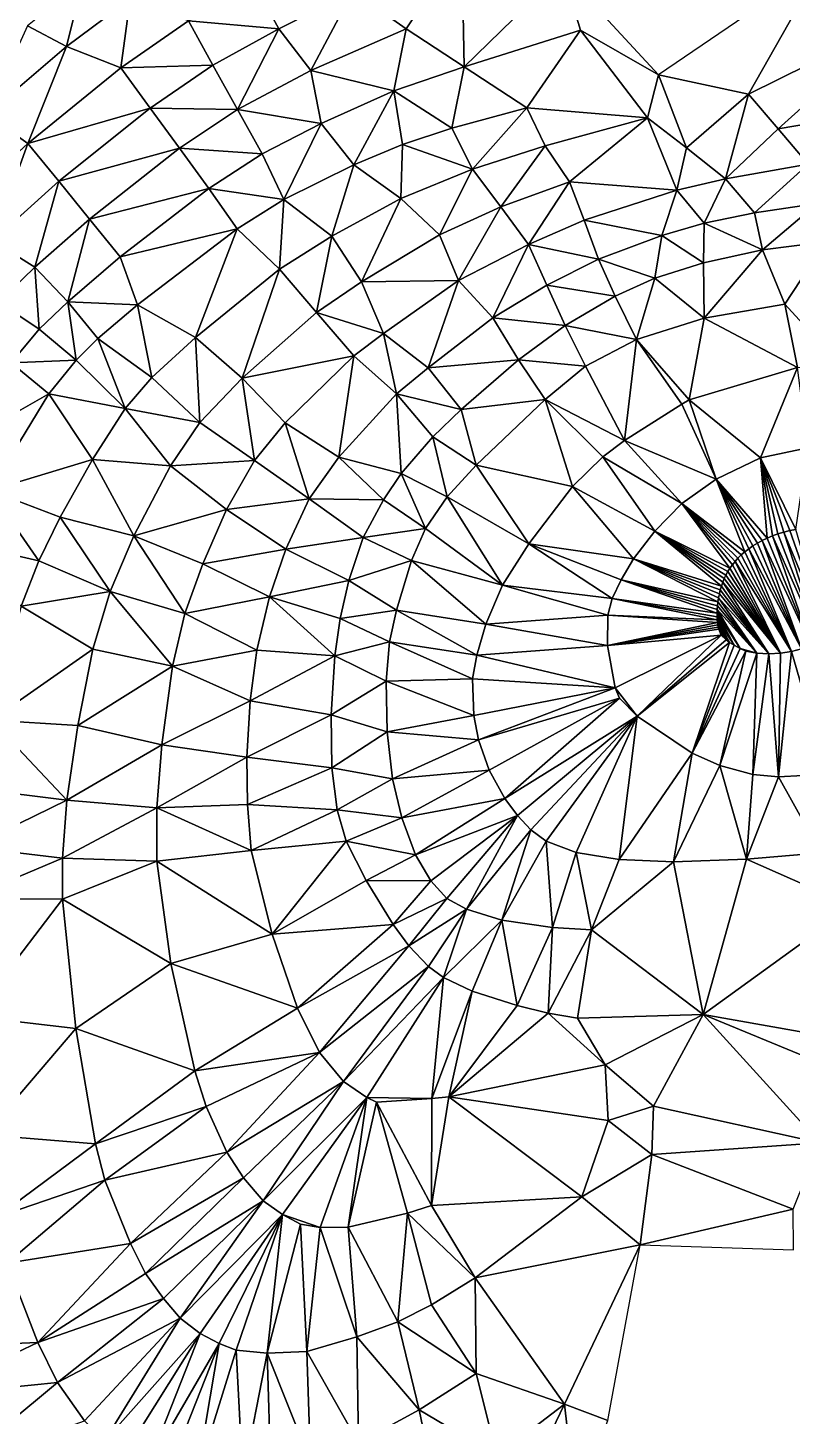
# Model space of a CAD drawing. Header units: metres. Extents: x 0 to 433, y 0 to 317.
# Drawn here: x 178.6 to 211.9, y 49.1 to 109.6 of the extents above; entities that cross this region are included whole.
import ezdxf

# ---------------------------------------------------------------- set-up
doc = ezdxf.new("R2010")
doc.units = ezdxf.units.M
doc.layers.add('TERRAIN_TIN', color=8, linetype='Continuous')

msp = doc.modelspace()

# ---------------------------------------------------------------- linework, layer by layer
at = {"layer": 'TERRAIN_TIN'}
for points in [[(192.756, 111.2, 57), (195.076, 109.56, 58), (197.506, 113.24, 57)], [(195.076, 109.56, 58), (197.606, 107.89, 59), (197.506, 113.24, 57)], [(197.506, 113.24, 57), (197.606, 107.89, 59), (201.896, 112.08, 58)], [(197.606, 107.89, 59), (202.686, 109.49, 59), (201.896, 112.08, 58)], [(202.686, 109.49, 59), (206.086, 107.55, 60), (201.896, 112.08, 58)], [(206.086, 107.55, 60), (210.006, 106.7, 61), (213.236, 112.43, 59)], [(210.006, 106.7, 61), (216.606, 109.97, 60), (213.236, 112.43, 59)], [(180.276, 108.78, 55), (180.966, 111.62, 54), (178.576, 109.68, 54)], [(180.966, 111.62, 54), (180.276, 108.78, 55), (183.046, 110.86, 55)], [(188.456, 111.55, 56), (185.586, 109.9, 56), (189.526, 109.56, 57)], [(192.756, 111.2, 57), (188.456, 111.55, 56), (189.526, 109.56, 57)], [(180.276, 108.78, 55), (182.646, 107.85, 56), (183.046, 110.86, 55)], [(182.646, 107.85, 56), (185.586, 109.9, 56), (183.046, 110.86, 55)], [(190.926, 107.73, 58), (192.756, 111.2, 57), (189.526, 109.56, 57)], [(190.926, 107.73, 58), (195.076, 109.56, 58), (192.756, 111.2, 57)], [(176.796, 105.82, 55), (180.276, 108.78, 55), (178.576, 109.68, 54)], [(185.586, 109.9, 56), (182.646, 107.85, 56), (186.656, 107.97, 57)], [(185.586, 109.9, 56), (186.656, 107.97, 57), (189.526, 109.56, 57)], [(186.656, 107.97, 57), (187.726, 106.04, 58), (189.526, 109.56, 57)], [(187.726, 106.04, 58), (190.926, 107.73, 58), (189.526, 109.56, 57)], [(195.076, 109.56, 58), (190.926, 107.73, 58), (194.546, 106.85, 59)], [(197.606, 107.89, 59), (195.076, 109.56, 58), (194.546, 106.85, 59)], [(216.606, 109.97, 60), (210.006, 106.7, 61), (211.296, 105.2, 62)], [(216.766, 106.12, 62), (216.606, 109.97, 60), (211.296, 105.2, 62)], [(202.686, 109.49, 59), (197.606, 107.89, 59), (200.336, 106.11, 60)], [(205.596, 105.68, 61), (202.686, 109.49, 59), (200.336, 106.11, 60)], [(206.086, 107.55, 60), (202.686, 109.49, 59), (205.596, 105.68, 61)], [(178.596, 104.56, 56), (180.276, 108.78, 55), (176.796, 105.82, 55)], [(178.596, 104.56, 56), (182.646, 107.85, 56), (180.276, 108.78, 55)], [(182.646, 107.85, 56), (178.596, 104.56, 56), (183.926, 106.1, 57)], [(186.656, 107.97, 57), (182.646, 107.85, 56), (183.926, 106.1, 57)], [(187.726, 106.04, 58), (186.656, 107.97, 57), (183.926, 106.1, 57)], [(190.926, 107.73, 58), (187.726, 106.04, 58), (191.376, 105.42, 59)], [(190.926, 107.73, 58), (191.376, 105.42, 59), (194.546, 106.85, 59)], [(197.076, 105.22, 60), (197.606, 107.89, 59), (194.546, 106.85, 59)], [(197.606, 107.89, 59), (197.076, 105.22, 60), (200.336, 106.11, 60)], [(207.296, 104.37, 62), (206.086, 107.55, 60), (205.596, 105.68, 61)], [(207.296, 104.37, 62), (210.006, 106.7, 61), (206.086, 107.55, 60)], [(191.376, 105.42, 59), (192.806, 103.62, 60), (194.546, 106.85, 59)], [(192.806, 103.62, 60), (194.916, 104.51, 60), (194.546, 106.85, 59)], [(194.916, 104.51, 60), (197.076, 105.22, 60), (194.546, 106.85, 59)], [(207.296, 104.37, 62), (209.006, 103.02, 63), (210.006, 106.7, 61)], [(210.006, 106.7, 61), (209.006, 103.02, 63), (211.296, 105.2, 62)], [(178.596, 104.56, 56), (179.936, 102.91, 57), (183.926, 106.1, 57)], [(179.936, 102.91, 57), (185.206, 104.35, 58), (183.926, 106.1, 57)], [(185.206, 104.35, 58), (187.726, 106.04, 58), (183.926, 106.1, 57)], [(187.726, 106.04, 58), (185.206, 104.35, 58), (188.806, 104.11, 59)], [(191.376, 105.42, 59), (187.726, 106.04, 58), (188.806, 104.11, 59)], [(197.076, 105.22, 60), (197.966, 103.44, 61), (200.336, 106.11, 60)], [(197.966, 103.44, 61), (201.146, 104.46, 61), (200.336, 106.11, 60)], [(201.146, 104.46, 61), (205.596, 105.68, 61), (200.336, 106.11, 60)], [(212.606, 103.65, 63), (216.766, 106.12, 62), (211.296, 105.2, 62)], [(175.276, 101.5, 56), (178.596, 104.56, 56), (176.796, 105.82, 55)], [(189.746, 102.12, 60), (191.376, 105.42, 59), (188.806, 104.11, 59)], [(189.746, 102.12, 60), (192.806, 103.62, 60), (191.376, 105.42, 59)], [(201.146, 104.46, 61), (202.206, 102.89, 62), (205.596, 105.68, 61)], [(202.206, 102.89, 62), (206.876, 102.52, 63), (205.596, 105.68, 61)], [(206.876, 102.52, 63), (207.296, 104.37, 62), (205.596, 105.68, 61)], [(197.076, 105.22, 60), (194.916, 104.51, 60), (197.966, 103.44, 61)], [(209.006, 103.02, 63), (212.606, 103.65, 63), (211.296, 105.2, 62)], [(178.596, 104.56, 56), (175.276, 101.5, 56), (177.056, 100.31, 57)], [(179.936, 102.91, 57), (178.596, 104.56, 56), (177.056, 100.31, 57)], [(185.206, 104.35, 58), (179.936, 102.91, 57), (181.276, 101.26, 58)], [(186.486, 102.6, 59), (185.206, 104.35, 58), (181.276, 101.26, 58)], [(185.206, 104.35, 58), (186.486, 102.6, 59), (188.806, 104.11, 59)], [(186.486, 102.6, 59), (189.746, 102.12, 60), (188.806, 104.11, 59)], [(194.916, 104.51, 60), (192.806, 103.62, 60), (194.846, 102.16, 61)], [(194.916, 104.51, 60), (194.846, 102.16, 61), (197.966, 103.44, 61)], [(199.206, 101.79, 62), (201.146, 104.46, 61), (197.966, 103.44, 61)], [(201.146, 104.46, 61), (199.206, 101.79, 62), (202.206, 102.89, 62)], [(209.006, 103.02, 63), (207.296, 104.37, 62), (206.876, 102.52, 63)], [(192.806, 103.62, 60), (189.746, 102.12, 60), (191.836, 100.51, 61)], [(194.846, 102.16, 61), (192.806, 103.62, 60), (191.836, 100.51, 61)], [(212.606, 103.65, 63), (209.006, 103.02, 63), (210.256, 101.54, 64)], [(212.996, 101.94, 64), (212.606, 103.65, 63), (210.256, 101.54, 64)], [(178.896, 99.17, 58), (179.936, 102.91, 57), (177.056, 100.31, 57)], [(179.936, 102.91, 57), (178.896, 99.17, 58), (181.276, 101.26, 58)], [(194.846, 102.16, 61), (196.536, 100.58, 62), (197.966, 103.44, 61)], [(196.536, 100.58, 62), (199.206, 101.79, 62), (197.966, 103.44, 61)], [(202.206, 102.89, 62), (199.206, 101.79, 62), (200.406, 100.15, 63)], [(202.836, 101.21, 63), (202.206, 102.89, 62), (200.406, 100.15, 63)], [(202.836, 101.21, 63), (206.876, 102.52, 63), (202.206, 102.89, 62)], [(208.076, 101.08, 64), (209.006, 103.02, 63), (206.876, 102.52, 63)], [(209.006, 103.02, 63), (208.076, 101.08, 64), (210.256, 101.54, 64)], [(182.616, 99.61, 59), (186.486, 102.6, 59), (181.276, 101.26, 58)], [(186.486, 102.6, 59), (182.616, 99.61, 59), (187.716, 100.83, 60)], [(189.746, 102.12, 60), (186.486, 102.6, 59), (187.716, 100.83, 60)], [(206.226, 100.55, 64), (206.876, 102.52, 63), (202.836, 101.21, 63)], [(208.076, 101.08, 64), (206.876, 102.52, 63), (206.226, 100.55, 64)], [(189.566, 99.08, 61), (189.746, 102.12, 60), (187.716, 100.83, 60)], [(189.746, 102.12, 60), (189.566, 99.08, 61), (191.836, 100.51, 61)], [(193.136, 98.52, 62), (194.846, 102.16, 61), (191.836, 100.51, 61)], [(194.846, 102.16, 61), (193.136, 98.52, 62), (196.536, 100.58, 62)], [(197.356, 98.59, 63), (199.206, 101.79, 62), (196.536, 100.58, 62)], [(199.206, 101.79, 62), (197.356, 98.59, 63), (200.406, 100.15, 63)], [(210.606, 99.92, 65), (212.996, 101.94, 64), (210.256, 101.54, 64)], [(212.996, 101.94, 64), (210.606, 99.92, 65), (213.376, 100.27, 65)], [(178.896, 99.17, 58), (180.336, 97.66, 59), (181.276, 101.26, 58)], [(180.336, 97.66, 59), (182.616, 99.61, 59), (181.276, 101.26, 58)], [(203.466, 99.52, 64), (202.836, 101.21, 63), (200.406, 100.15, 63)], [(206.226, 100.55, 64), (202.836, 101.21, 63), (203.466, 99.52, 64)], [(208.036, 99.35, 65), (208.076, 101.08, 64), (206.226, 100.55, 64)], [(210.606, 99.92, 65), (208.076, 101.08, 64), (208.036, 99.35, 65)], [(208.076, 101.08, 64), (210.606, 99.92, 65), (210.256, 101.54, 64)], [(182.616, 99.61, 59), (183.376, 97.52, 60), (187.716, 100.83, 60)], [(183.376, 97.52, 60), (185.896, 96.1, 61), (187.716, 100.83, 60)], [(185.896, 96.1, 61), (189.566, 99.08, 61), (187.716, 100.83, 60)], [(189.566, 99.08, 61), (191.176, 97.19, 62), (191.836, 100.51, 61)], [(191.176, 97.19, 62), (193.136, 98.52, 62), (191.836, 100.51, 61)], [(193.136, 98.52, 62), (197.356, 98.59, 63), (196.536, 100.58, 62)], [(205.926, 98.68, 65), (206.226, 100.55, 64), (203.466, 99.52, 64)], [(205.926, 98.68, 65), (208.036, 99.35, 65), (206.226, 100.55, 64)], [(177.316, 97.64, 58), (178.896, 99.17, 58), (177.056, 100.31, 57)], [(197.356, 98.59, 63), (198.856, 96.96, 64), (200.406, 100.15, 63)], [(198.856, 96.96, 64), (201.216, 98.38, 64), (200.406, 100.15, 63)], [(201.216, 98.38, 64), (203.466, 99.52, 64), (200.406, 100.15, 63)], [(210.606, 99.92, 65), (208.036, 99.35, 65), (208.076, 96.94, 66)], [(211.586, 97.56, 66), (210.606, 99.92, 65), (208.076, 96.94, 66)], [(213.376, 100.27, 65), (210.606, 99.92, 65), (211.586, 97.56, 66)], [(213.376, 100.27, 65), (211.586, 97.56, 66), (213.946, 94.98, 67)], [(183.376, 97.52, 60), (182.616, 99.61, 59), (180.336, 97.66, 59)], [(201.216, 98.38, 64), (204.186, 97.9, 65), (203.466, 99.52, 64)], [(204.186, 97.9, 65), (205.926, 98.68, 65), (203.466, 99.52, 64)], [(208.036, 99.35, 65), (205.926, 98.68, 65), (208.076, 96.94, 66)], [(179.086, 96.46, 59), (178.896, 99.17, 58), (177.316, 97.64, 58)], [(178.896, 99.17, 58), (179.086, 96.46, 59), (180.336, 97.66, 59)], [(189.566, 99.08, 61), (185.896, 96.1, 61), (187.936, 94.33, 62)], [(191.176, 97.19, 62), (189.566, 99.08, 61), (187.936, 94.33, 62)], [(205.926, 98.68, 65), (204.186, 97.9, 65), (205.116, 96.01, 66)], [(205.926, 98.68, 65), (205.116, 96.01, 66), (208.076, 96.94, 66)], [(194.096, 96.27, 63), (193.136, 98.52, 62), (191.176, 97.19, 62)], [(193.136, 98.52, 62), (194.096, 96.27, 63), (197.356, 98.59, 63)], [(197.356, 98.59, 63), (194.096, 96.27, 63), (196.036, 94.78, 64)], [(198.856, 96.96, 64), (197.356, 98.59, 63), (196.036, 94.78, 64)], [(201.216, 98.38, 64), (198.856, 96.96, 64), (202.016, 96.62, 65)], [(204.186, 97.9, 65), (201.216, 98.38, 64), (202.016, 96.62, 65)], [(179.086, 96.46, 59), (177.316, 97.64, 58), (177.866, 95, 59)], [(179.086, 96.46, 59), (180.696, 95.11, 60), (180.336, 97.66, 59)], [(181.636, 96.05, 60), (183.376, 97.52, 60), (180.336, 97.66, 59)], [(180.696, 95.11, 60), (181.636, 96.05, 60), (180.336, 97.66, 59)], [(183.376, 97.52, 60), (181.636, 96.05, 60), (183.996, 94.35, 61)], [(185.896, 96.1, 61), (183.376, 97.52, 60), (183.996, 94.35, 61)], [(205.116, 96.01, 66), (204.186, 97.9, 65), (202.016, 96.62, 65)], [(212.136, 94.79, 67), (211.586, 97.56, 66), (208.076, 96.94, 66)], [(211.586, 97.56, 66), (212.136, 94.79, 67), (213.946, 94.98, 67)], [(192.796, 95.3, 63), (191.176, 97.19, 62), (187.936, 94.33, 62)], [(194.096, 96.27, 63), (191.176, 97.19, 62), (192.796, 95.3, 63)], [(199.976, 95.12, 65), (198.856, 96.96, 64), (196.036, 94.78, 64)], [(198.856, 96.96, 64), (199.976, 95.12, 65), (202.016, 96.62, 65)], [(205.116, 96.01, 66), (207.416, 93.38, 67), (208.076, 96.94, 66)], [(207.416, 93.38, 67), (212.136, 94.79, 67), (208.076, 96.94, 66)], [(180.696, 95.11, 60), (179.086, 96.46, 59), (177.866, 95, 59)], [(194.666, 93.64, 64), (194.096, 96.27, 63), (192.796, 95.3, 63)], [(194.096, 96.27, 63), (194.666, 93.64, 64), (196.036, 94.78, 64)], [(202.016, 96.62, 65), (199.976, 95.12, 65), (202.896, 94.85, 66)], [(205.116, 96.01, 66), (202.016, 96.62, 65), (202.896, 94.85, 66)], [(180.696, 95.11, 60), (182.826, 93.01, 61), (181.636, 96.05, 60)], [(181.636, 96.05, 60), (182.826, 93.01, 61), (183.996, 94.35, 61)], [(186.086, 92.4, 62), (185.896, 96.1, 61), (183.996, 94.35, 61)], [(185.896, 96.1, 61), (186.086, 92.4, 62), (187.936, 94.33, 62)], [(204.596, 91.61, 67), (205.116, 96.01, 66), (202.896, 94.85, 66)], [(207.096, 93.19, 67), (205.116, 96.01, 66), (204.596, 91.61, 67)], [(207.096, 93.19, 67), (207.416, 93.38, 67), (205.116, 96.01, 66)], [(180.696, 95.11, 60), (177.866, 95, 59), (179.506, 93.64, 60)], [(182.826, 93.01, 61), (180.696, 95.11, 60), (179.506, 93.64, 60)], [(189.806, 92.38, 63), (192.796, 95.3, 63), (187.936, 94.33, 62)], [(189.806, 92.38, 63), (192.146, 90.89, 64), (192.796, 95.3, 63)], [(192.146, 90.89, 64), (194.666, 93.64, 64), (192.796, 95.3, 63)], [(197.476, 92.96, 65), (199.976, 95.12, 65), (196.036, 94.78, 64)], [(197.476, 92.96, 65), (201.136, 93.4, 66), (199.976, 95.12, 65)], [(199.976, 95.12, 65), (201.136, 93.4, 66), (202.896, 94.85, 66)], [(177.866, 95, 59), (175.626, 91.44, 59), (179.506, 93.64, 60)], [(194.666, 93.64, 64), (197.476, 92.96, 65), (196.036, 94.78, 64)], [(201.136, 93.4, 66), (204.596, 91.61, 67), (202.896, 94.85, 66)], [(212.136, 94.79, 67), (207.416, 93.38, 67), (210.526, 90.85, 67)], [(212.586, 91.29, 67), (212.136, 94.79, 67), (210.526, 90.85, 67)], [(182.826, 93.01, 61), (186.086, 92.4, 62), (183.996, 94.35, 61)], [(186.086, 92.4, 62), (188.466, 90.74, 63), (187.936, 94.33, 62)], [(188.466, 90.74, 63), (189.806, 92.38, 63), (187.936, 94.33, 62)], [(175.626, 91.44, 59), (176.936, 89.43, 60), (179.506, 93.64, 60)], [(176.936, 89.43, 60), (181.406, 90.79, 61), (179.506, 93.64, 60)], [(181.406, 90.79, 61), (182.826, 93.01, 61), (179.506, 93.64, 60)], [(194.666, 93.64, 64), (192.146, 90.89, 64), (194.866, 90.17, 65)], [(196.246, 91.77, 65), (194.666, 93.64, 64), (194.866, 90.17, 65)], [(194.666, 93.64, 64), (196.246, 91.77, 65), (197.476, 92.96, 65)], [(201.136, 93.4, 66), (197.476, 92.96, 65), (198.136, 90.53, 66)], [(202.336, 89.61, 67), (201.136, 93.4, 66), (198.136, 90.53, 66)], [(201.136, 93.4, 66), (203.646, 90.9, 67), (204.596, 91.61, 67)], [(203.646, 90.9, 67), (201.136, 93.4, 66), (202.336, 89.61, 67)], [(207.416, 93.38, 67), (207.096, 93.19, 67), (208.586, 89.92, 67)], [(207.416, 93.38, 67), (208.586, 89.92, 67), (210.526, 90.85, 67)], [(182.826, 93.01, 61), (181.406, 90.79, 61), (184.806, 90.51, 62)], [(186.086, 92.4, 62), (182.826, 93.01, 61), (184.806, 90.51, 62)], [(197.476, 92.96, 65), (196.246, 91.77, 65), (198.136, 90.53, 66)], [(208.586, 89.92, 67), (207.096, 93.19, 67), (204.596, 91.61, 67)], [(188.466, 90.74, 63), (186.086, 92.4, 62), (184.806, 90.51, 62)], [(189.806, 92.38, 63), (188.466, 90.74, 63), (190.846, 89.07, 64)], [(192.146, 90.89, 64), (189.806, 92.38, 63), (190.846, 89.07, 64)], [(196.866, 89.15, 66), (196.246, 91.77, 65), (194.866, 90.17, 65)], [(196.246, 91.77, 65), (196.866, 89.15, 66), (198.136, 90.53, 66)], [(204.596, 91.61, 67), (203.646, 90.9, 67), (207.096, 88.87, 67)], [(208.586, 89.92, 67), (204.596, 91.61, 67), (207.096, 88.87, 67)], [(181.406, 90.79, 61), (176.936, 89.43, 60), (180.006, 88.27, 61)], [(183.216, 87.46, 62), (181.406, 90.79, 61), (180.006, 88.27, 61)], [(181.406, 90.79, 61), (183.216, 87.46, 62), (184.806, 90.51, 62)], [(194.096, 89.03, 65), (192.146, 90.89, 64), (190.846, 89.07, 64)], [(192.146, 90.89, 64), (194.096, 89.03, 65), (194.866, 90.17, 65)], [(203.646, 90.9, 67), (202.336, 89.61, 67), (205.916, 87.66, 67)], [(207.096, 88.87, 67), (203.646, 90.9, 67), (205.916, 87.66, 67)], [(210.526, 90.85, 67), (208.586, 89.92, 67), (210.816, 87.361, 68)], [(212.065, 87.736, 68), (212.586, 91.29, 67), (210.526, 90.85, 67)], [(211.536, 87.618, 68), (211.797, 87.683, 68), (210.526, 90.85, 67)], [(211.285, 87.543, 68), (211.536, 87.618, 68), (210.526, 90.85, 67)], [(211.797, 87.683, 68), (212.065, 87.736, 68), (210.526, 90.85, 67)], [(211.046, 87.457, 68), (210.526, 90.85, 67), (210.816, 87.361, 68)], [(211.046, 87.457, 68), (211.285, 87.543, 68), (210.526, 90.85, 67)], [(183.216, 87.46, 62), (187.256, 88.61, 63), (184.806, 90.51, 62)], [(187.256, 88.61, 63), (188.466, 90.74, 63), (184.806, 90.51, 62)], [(188.466, 90.74, 63), (187.256, 88.61, 63), (190.846, 89.07, 64)], [(194.096, 89.03, 65), (195.916, 87.77, 66), (194.866, 90.17, 65)], [(195.916, 87.77, 66), (196.866, 89.15, 66), (194.866, 90.17, 65)], [(196.866, 89.15, 66), (200.426, 87.11, 67), (198.136, 90.53, 66)], [(200.426, 87.11, 67), (202.336, 89.61, 67), (198.136, 90.53, 66)], [(204.986, 86.45, 67), (202.336, 89.61, 67), (200.426, 87.11, 67)], [(202.336, 89.61, 67), (204.986, 86.45, 67), (205.916, 87.66, 67)], [(209.84, 86.759, 68), (208.586, 89.92, 67), (207.096, 88.87, 67)], [(208.586, 89.92, 67), (210.597, 87.255, 68), (210.816, 87.361, 68)], [(210.389, 87.141, 68), (210.597, 87.255, 68), (208.586, 89.92, 67)], [(210.193, 87.019, 68), (210.389, 87.141, 68), (208.586, 89.92, 67)], [(209.84, 86.759, 68), (210.01, 86.892, 68), (208.586, 89.92, 67)], [(210.01, 86.892, 68), (210.193, 87.019, 68), (208.586, 89.92, 67)], [(175.716, 87.14, 60), (179.076, 86.37, 61), (176.936, 89.43, 60)], [(176.936, 89.43, 60), (179.076, 86.37, 61), (180.006, 88.27, 61)], [(190.846, 89.07, 64), (187.256, 88.61, 63), (189.836, 86.88, 64)], [(190.846, 89.07, 64), (189.836, 86.88, 64), (193.206, 87.38, 65)], [(194.096, 89.03, 65), (190.846, 89.07, 64), (193.206, 87.38, 65)], [(195.916, 87.77, 66), (194.096, 89.03, 65), (193.206, 87.38, 65)], [(196.866, 89.15, 66), (195.916, 87.77, 66), (199.276, 85.3, 67)], [(196.866, 89.15, 66), (199.276, 85.3, 67), (200.426, 87.11, 67)], [(186.216, 86.24, 63), (187.256, 88.61, 63), (183.216, 87.46, 62)], [(187.256, 88.61, 63), (186.216, 86.24, 63), (189.836, 86.88, 64)], [(209.195, 86.052, 68), (207.096, 88.87, 67), (205.916, 87.66, 67)], [(209.415, 86.343, 68), (209.543, 86.485, 68), (207.096, 88.87, 67)], [(209.684, 86.623, 68), (209.84, 86.759, 68), (207.096, 88.87, 67)], [(209.543, 86.485, 68), (209.684, 86.623, 68), (207.096, 88.87, 67)], [(209.195, 86.052, 68), (209.299, 86.199, 68), (207.096, 88.87, 67)], [(209.299, 86.199, 68), (209.415, 86.343, 68), (207.096, 88.87, 67)], [(179.076, 86.37, 61), (182.176, 85.03, 62), (180.006, 88.27, 61)], [(182.176, 85.03, 62), (183.216, 87.46, 62), (180.006, 88.27, 61)], [(195.306, 86.38, 66), (195.916, 87.77, 66), (193.206, 87.38, 65)], [(195.916, 87.77, 66), (195.306, 86.38, 66), (199.276, 85.3, 67)], [(185.436, 84.07, 63), (183.216, 87.46, 62), (182.176, 85.03, 62)], [(186.216, 86.24, 63), (183.216, 87.46, 62), (185.436, 84.07, 63)], [(189.836, 86.88, 64), (192.586, 85.51, 65), (193.206, 87.38, 65)], [(192.586, 85.51, 65), (195.306, 86.38, 66), (193.206, 87.38, 65)], [(204.986, 86.45, 67), (208.822, 85.266, 68), (205.916, 87.66, 67)], [(209.101, 85.901, 68), (209.195, 86.052, 68), (205.916, 87.66, 67)], [(208.944, 85.592, 68), (209.018, 85.748, 68), (205.916, 87.66, 67)], [(209.018, 85.748, 68), (209.101, 85.901, 68), (205.916, 87.66, 67)], [(208.879, 85.431, 68), (208.944, 85.592, 68), (205.916, 87.66, 67)], [(208.822, 85.266, 68), (208.879, 85.431, 68), (205.916, 87.66, 67)], [(212.316, 82.526, 68), (210.597, 87.255, 68), (210.389, 87.141, 68)], [(210.597, 87.255, 68), (212.731, 82.661, 68), (210.816, 87.361, 68)], [(210.597, 87.255, 68), (212.316, 82.526, 68), (212.731, 82.661, 68)], [(212.731, 82.661, 68), (211.046, 87.457, 68), (210.816, 87.361, 68)], [(211.285, 87.543, 68), (211.046, 87.457, 68), (213.114, 82.813, 68)], [(211.046, 87.457, 68), (212.731, 82.661, 68), (213.114, 82.813, 68)], [(211.536, 87.618, 68), (211.285, 87.543, 68), (213.114, 82.813, 68)], [(211.536, 87.618, 68), (213.461, 82.971, 68), (211.797, 87.683, 68)], [(213.461, 82.971, 68), (211.536, 87.618, 68), (213.114, 82.813, 68)], [(213.461, 82.971, 68), (212.065, 87.736, 68), (211.797, 87.683, 68)], [(175.716, 87.14, 60), (178.306, 84.39, 61), (179.076, 86.37, 61)], [(189.836, 86.88, 64), (186.216, 86.24, 63), (189.126, 84.8, 64)], [(192.586, 85.51, 65), (189.836, 86.88, 64), (189.126, 84.8, 64)], [(199.276, 85.3, 67), (204.056, 84.72, 67), (200.426, 87.11, 67)], [(204.056, 84.72, 67), (204.446, 85.54, 67), (200.426, 87.11, 67)], [(204.446, 85.54, 67), (204.986, 86.45, 67), (200.426, 87.11, 67)], [(211.87, 82.418, 68), (209.684, 86.623, 68), (209.543, 86.485, 68)], [(209.684, 86.623, 68), (211.87, 82.418, 68), (209.84, 86.759, 68)], [(211.87, 82.418, 68), (210.01, 86.892, 68), (209.84, 86.759, 68)], [(210.01, 86.892, 68), (212.316, 82.526, 68), (210.193, 87.019, 68)], [(212.316, 82.526, 68), (210.01, 86.892, 68), (211.87, 82.418, 68)], [(210.193, 87.019, 68), (212.316, 82.526, 68), (210.389, 87.141, 68)], [(179.076, 86.37, 61), (178.306, 84.39, 61), (182.176, 85.03, 62)], [(186.216, 86.24, 63), (185.436, 84.07, 63), (189.126, 84.8, 64)], [(195.306, 86.38, 66), (192.586, 85.51, 65), (194.666, 84.21, 66)], [(195.306, 86.38, 66), (194.666, 84.21, 66), (198.556, 83.6, 67)], [(199.276, 85.3, 67), (195.306, 86.38, 66), (198.556, 83.6, 67)], [(208.672, 84.578, 68), (204.986, 86.45, 67), (204.446, 85.54, 67)], [(208.773, 85.097, 68), (204.986, 86.45, 67), (208.732, 84.925, 68)], [(208.773, 85.097, 68), (208.822, 85.266, 68), (204.986, 86.45, 67)], [(204.986, 86.45, 67), (208.698, 84.751, 68), (208.732, 84.925, 68)], [(208.672, 84.578, 68), (208.698, 84.751, 68), (204.986, 86.45, 67)], [(209.101, 85.901, 68), (211.396, 82.346, 68), (209.195, 86.052, 68)], [(211.396, 82.346, 68), (209.299, 86.199, 68), (209.195, 86.052, 68)], [(209.299, 86.199, 68), (211.396, 82.346, 68), (209.415, 86.343, 68)], [(209.415, 86.343, 68), (211.87, 82.418, 68), (209.543, 86.485, 68)], [(211.396, 82.346, 68), (211.87, 82.418, 68), (209.415, 86.343, 68)], [(192.206, 83.85, 65), (192.586, 85.51, 65), (189.126, 84.8, 64)], [(192.586, 85.51, 65), (192.206, 83.85, 65), (194.666, 84.21, 66)], [(204.056, 84.72, 67), (208.632, 84.079, 68), (204.446, 85.54, 67)], [(208.652, 84.407, 68), (208.672, 84.578, 68), (204.446, 85.54, 67)], [(208.632, 84.079, 68), (208.639, 84.239, 68), (204.446, 85.54, 67)], [(208.639, 84.239, 68), (208.652, 84.407, 68), (204.446, 85.54, 67)], [(210.895, 82.319, 68), (208.879, 85.431, 68), (208.822, 85.266, 68)], [(208.879, 85.431, 68), (211.396, 82.346, 68), (208.944, 85.592, 68)], [(210.895, 82.319, 68), (211.396, 82.346, 68), (208.879, 85.431, 68)], [(211.396, 82.346, 68), (209.018, 85.748, 68), (208.944, 85.592, 68)], [(209.018, 85.748, 68), (211.396, 82.346, 68), (209.101, 85.901, 68)], [(178.306, 84.39, 61), (181.426, 82.51, 62), (182.176, 85.03, 62)], [(181.426, 82.51, 62), (184.896, 81.78, 63), (182.176, 85.03, 62)], [(184.896, 81.78, 63), (185.436, 84.07, 63), (182.176, 85.03, 62)], [(185.436, 84.07, 63), (188.576, 82.48, 64), (189.126, 84.8, 64)], [(188.576, 82.48, 64), (191.966, 82.22, 65), (189.126, 84.8, 64)], [(191.966, 82.22, 65), (192.206, 83.85, 65), (189.126, 84.8, 64)], [(203.866, 84, 67), (199.276, 85.3, 67), (198.556, 83.6, 67)], [(204.056, 84.72, 67), (199.276, 85.3, 67), (203.866, 84, 67)], [(210.367, 82.347, 68), (208.698, 84.751, 68), (208.672, 84.578, 68)], [(208.698, 84.751, 68), (210.895, 82.319, 68), (208.732, 84.925, 68)], [(210.367, 82.347, 68), (210.895, 82.319, 68), (208.698, 84.751, 68)], [(210.895, 82.319, 68), (208.773, 85.097, 68), (208.732, 84.925, 68)], [(208.773, 85.097, 68), (210.895, 82.319, 68), (208.822, 85.266, 68)], [(178.306, 84.39, 61), (176.986, 79.42, 61), (181.426, 82.51, 62)], [(194.666, 84.21, 66), (192.206, 83.85, 65), (194.356, 82.84, 66)], [(198.156, 82.26, 67), (194.666, 84.21, 66), (194.356, 82.84, 66)], [(194.666, 84.21, 66), (198.156, 82.26, 67), (198.556, 83.6, 67)], [(208.635, 83.798, 68), (204.056, 84.72, 67), (203.866, 84, 67)], [(208.631, 83.931, 68), (208.632, 84.079, 68), (204.056, 84.72, 67)], [(208.635, 83.798, 68), (208.631, 83.931, 68), (204.056, 84.72, 67)], [(209.644, 82.541, 68), (208.639, 84.239, 68), (208.632, 84.079, 68)], [(208.639, 84.239, 68), (210.367, 82.347, 68), (208.652, 84.407, 68)], [(210.367, 82.347, 68), (208.639, 84.239, 68), (209.644, 82.541, 68)], [(208.652, 84.407, 68), (210.367, 82.347, 68), (208.672, 84.578, 68)], [(188.576, 82.48, 64), (185.436, 84.07, 63), (184.896, 81.78, 63)], [(194.356, 82.84, 66), (192.206, 83.85, 65), (191.966, 82.22, 65)], [(198.156, 82.26, 67), (203.856, 82.68, 67), (198.556, 83.6, 67)], [(203.856, 82.68, 67), (203.866, 84, 67), (198.556, 83.6, 67)], [(203.856, 82.68, 67), (208.645, 83.68, 68), (203.866, 84, 67)], [(208.659, 83.575, 68), (208.645, 83.68, 68), (203.856, 82.68, 67)], [(208.679, 83.482, 68), (208.659, 83.575, 68), (203.856, 82.68, 67)], [(208.645, 83.68, 68), (208.635, 83.798, 68), (203.866, 84, 67)], [(208.631, 83.931, 68), (209.373, 82.687, 68), (208.632, 84.079, 68)], [(208.631, 83.931, 68), (208.635, 83.798, 68), (209.373, 82.687, 68)], [(209.373, 82.687, 68), (209.644, 82.541, 68), (208.632, 84.079, 68)], [(209.17, 82.814, 68), (208.635, 83.798, 68), (208.645, 83.68, 68)], [(208.635, 83.798, 68), (209.17, 82.814, 68), (209.373, 82.687, 68)], [(208.659, 83.575, 68), (209.17, 82.814, 68), (208.645, 83.68, 68)], [(209.17, 82.814, 68), (208.659, 83.575, 68), (209.025, 82.923, 68)], [(208.659, 83.575, 68), (208.679, 83.482, 68), (209.025, 82.923, 68)], [(208.704, 83.395, 68), (208.679, 83.482, 68), (203.856, 82.68, 67)], [(208.804, 83.126, 68), (208.704, 83.395, 68), (203.856, 82.68, 67)], [(204.186, 80.83, 67), (208.804, 83.126, 68), (203.856, 82.68, 67)], [(208.804, 83.126, 68), (204.186, 80.83, 67), (205.146, 79.6, 67)], [(209.025, 82.923, 68), (208.804, 83.126, 68), (205.146, 79.6, 67)], [(209.17, 82.814, 68), (209.025, 82.923, 68), (205.146, 79.6, 67)], [(208.679, 83.482, 68), (208.704, 83.395, 68), (209.025, 82.923, 68)], [(209.025, 82.923, 68), (208.704, 83.395, 68), (208.804, 83.126, 68)], [(181.426, 82.51, 62), (176.986, 79.42, 61), (180.766, 79.19, 62)], [(181.426, 82.51, 62), (180.766, 79.19, 62), (184.896, 81.78, 63)], [(188.286, 80.26, 64), (188.576, 82.48, 64), (184.896, 81.78, 63)], [(188.576, 82.48, 64), (188.286, 80.26, 64), (191.966, 82.22, 65)], [(194.356, 82.84, 66), (191.966, 82.22, 65), (194.206, 81.12, 66)], [(197.976, 81.23, 67), (194.356, 82.84, 66), (194.206, 81.12, 66)], [(197.976, 81.23, 67), (198.156, 82.26, 67), (194.356, 82.84, 66)], [(198.156, 82.26, 67), (204.186, 80.83, 67), (203.856, 82.68, 67)], [(207.546, 77.98, 67), (209.17, 82.814, 68), (205.146, 79.6, 67)], [(209.373, 82.687, 68), (209.17, 82.814, 68), (207.546, 77.98, 67)], [(209.644, 82.541, 68), (209.373, 82.687, 68), (207.546, 77.98, 67)], [(209.886, 82.428, 68), (209.644, 82.541, 68), (207.546, 77.98, 67)], [(208.746, 77.44, 67), (209.886, 82.428, 68), (207.546, 77.98, 67)], [(210.367, 82.347, 68), (209.886, 82.428, 68), (208.746, 77.44, 67)], [(210.186, 77.05, 67), (210.367, 82.347, 68), (208.746, 77.44, 67)], [(210.367, 82.347, 68), (209.644, 82.541, 68), (209.886, 82.428, 68)], [(210.895, 82.319, 68), (210.367, 82.347, 68), (210.186, 77.05, 67)], [(210.895, 82.319, 68), (210.186, 77.05, 67), (211.316, 76.95, 67)], [(211.396, 82.346, 68), (210.895, 82.319, 68), (211.316, 76.95, 67)], [(213.436, 77.07, 67), (211.87, 82.418, 68), (211.316, 76.95, 67)], [(211.87, 82.418, 68), (211.396, 82.346, 68), (211.316, 76.95, 67)], [(212.316, 82.526, 68), (211.87, 82.418, 68), (213.436, 77.07, 67)], [(180.766, 79.19, 62), (184.426, 78.35, 63), (184.896, 81.78, 63)], [(184.426, 78.35, 63), (188.286, 80.26, 64), (184.896, 81.78, 63)], [(188.286, 80.26, 64), (191.806, 79.65, 65), (191.966, 82.22, 65)], [(191.966, 82.22, 65), (191.806, 79.65, 65), (194.206, 81.12, 66)], [(204.186, 80.83, 67), (198.156, 82.26, 67), (197.976, 81.23, 67)], [(191.806, 79.65, 65), (194.256, 78.91, 66), (194.206, 81.12, 66)], [(198.036, 79.63, 67), (197.976, 81.23, 67), (194.206, 81.12, 66)], [(194.256, 78.91, 66), (198.036, 79.63, 67), (194.206, 81.12, 66)], [(198.036, 79.63, 67), (204.186, 80.83, 67), (197.976, 81.23, 67)], [(204.186, 80.83, 67), (198.036, 79.63, 67), (198.226, 78.57, 67)], [(204.186, 80.83, 67), (198.226, 78.57, 67), (204.376, 80.38, 67)], [(205.146, 79.6, 67), (204.186, 80.83, 67), (204.376, 80.38, 67)], [(188.136, 77.81, 64), (188.286, 80.26, 64), (184.426, 78.35, 63)], [(191.806, 79.65, 65), (188.286, 80.26, 64), (188.136, 77.81, 64)], [(198.226, 78.57, 67), (198.696, 77.24, 67), (204.376, 80.38, 67)], [(198.696, 77.24, 67), (199.386, 76.01, 67), (204.376, 80.38, 67)], [(199.386, 76.01, 67), (205.146, 79.6, 67), (204.376, 80.38, 67)], [(180.286, 75.93, 62), (176.986, 79.42, 61), (176.426, 76.42, 61)], [(180.766, 79.19, 62), (176.986, 79.42, 61), (180.286, 75.93, 62)], [(191.846, 77.35, 65), (191.806, 79.65, 65), (188.136, 77.81, 64)], [(194.256, 78.91, 66), (191.806, 79.65, 65), (191.846, 77.35, 65)], [(198.036, 79.63, 67), (194.256, 78.91, 66), (198.226, 78.57, 67)], [(199.386, 76.01, 67), (199.926, 75.27, 67), (205.146, 79.6, 67)], [(199.926, 75.27, 67), (200.516, 74.64, 67), (205.146, 79.6, 67)], [(200.516, 74.64, 67), (201.176, 74.15, 67), (205.146, 79.6, 67)], [(205.146, 79.6, 67), (201.176, 74.15, 67), (202.496, 73.66, 67)], [(204.366, 73.35, 67), (205.146, 79.6, 67), (202.496, 73.66, 67)], [(204.366, 73.35, 67), (207.546, 77.98, 67), (205.146, 79.6, 67)], [(184.426, 78.35, 63), (180.766, 79.19, 62), (180.286, 75.93, 62)], [(194.256, 78.91, 66), (191.846, 77.35, 65), (194.486, 76.86, 66)], [(198.226, 78.57, 67), (194.256, 78.91, 66), (194.486, 76.86, 66)], [(184.426, 78.35, 63), (180.286, 75.93, 62), (184.206, 75.6, 63)], [(188.136, 77.81, 64), (184.426, 78.35, 63), (184.206, 75.6, 63)], [(198.696, 77.24, 67), (198.226, 78.57, 67), (194.486, 76.86, 66)], [(188.166, 75.74, 64), (188.136, 77.81, 64), (184.206, 75.6, 63)], [(191.846, 77.35, 65), (188.136, 77.81, 64), (188.166, 75.74, 64)], [(207.546, 77.98, 67), (204.366, 73.35, 67), (206.726, 73.25, 67)], [(208.746, 77.44, 67), (207.546, 77.98, 67), (206.726, 73.25, 67)], [(192.076, 75.52, 65), (191.846, 77.35, 65), (188.166, 75.74, 64)], [(191.846, 77.35, 65), (192.076, 75.52, 65), (194.486, 76.86, 66)], [(192.076, 75.52, 65), (194.896, 75.17, 66), (194.486, 76.86, 66)], [(194.896, 75.17, 66), (198.696, 77.24, 67), (194.486, 76.86, 66)], [(198.696, 77.24, 67), (194.896, 75.17, 66), (199.386, 76.01, 67)], [(209.916, 73.36, 67), (208.746, 77.44, 67), (206.726, 73.25, 67)], [(210.186, 77.05, 67), (208.746, 77.44, 67), (209.916, 73.36, 67)], [(210.186, 77.05, 67), (209.916, 73.36, 67), (211.316, 76.95, 67)], [(209.916, 73.36, 67), (213.156, 73.64, 67), (211.316, 76.95, 67)], [(213.156, 73.64, 67), (213.436, 77.07, 67), (211.316, 76.95, 67)], [(176.086, 73.88, 61), (180.286, 75.93, 62), (176.426, 76.42, 61)], [(180.106, 73.41, 62), (180.286, 75.93, 62), (176.086, 73.88, 61)], [(180.286, 75.93, 62), (180.106, 73.41, 62), (184.206, 75.6, 63)], [(188.326, 73.74, 64), (188.166, 75.74, 64), (184.206, 75.6, 63)], [(188.326, 73.74, 64), (192.076, 75.52, 65), (188.166, 75.74, 64)], [(199.386, 76.01, 67), (194.896, 75.17, 66), (195.486, 73.55, 66)], [(199.926, 75.27, 67), (199.386, 76.01, 67), (195.486, 73.55, 66)], [(180.106, 73.41, 62), (184.206, 73.28, 63), (184.206, 75.6, 63)], [(184.206, 73.28, 63), (188.326, 73.74, 64), (184.206, 75.6, 63)], [(188.326, 73.74, 64), (192.466, 74.15, 65), (192.076, 75.52, 65)], [(192.466, 74.15, 65), (194.896, 75.17, 66), (192.076, 75.52, 65)], [(194.896, 75.17, 66), (192.466, 74.15, 65), (195.486, 73.55, 66)], [(196.156, 72.42, 66), (199.926, 75.27, 67), (195.486, 73.55, 66)], [(199.926, 75.27, 67), (196.156, 72.42, 66), (196.856, 71.65, 66)], [(197.706, 71.18, 66), (199.926, 75.27, 67), (196.856, 71.65, 66)], [(199.926, 75.27, 67), (197.706, 71.18, 66), (200.516, 74.64, 67)], [(200.516, 74.64, 67), (197.706, 71.18, 66), (199.246, 70.71, 66)], [(201.176, 74.15, 67), (200.516, 74.64, 67), (199.246, 70.71, 66)], [(180.106, 73.41, 62), (176.086, 73.88, 61), (175.936, 71.65, 61)], [(192.466, 74.15, 65), (188.326, 73.74, 64), (189.236, 70.09, 64)], [(192.466, 74.15, 65), (189.236, 70.09, 64), (193.336, 72.43, 65)], [(195.486, 73.55, 66), (192.466, 74.15, 65), (193.336, 72.43, 65)], [(201.456, 70.39, 66), (201.176, 74.15, 67), (199.246, 70.71, 66)], [(201.176, 74.15, 67), (201.456, 70.39, 66), (202.496, 73.66, 67)], [(180.106, 71.62, 62), (180.106, 73.41, 62), (175.936, 71.65, 61)], [(184.206, 73.28, 63), (180.106, 73.41, 62), (180.106, 71.62, 62)], [(184.206, 73.28, 63), (180.106, 71.62, 62), (184.826, 68.81, 63)], [(188.326, 73.74, 64), (184.206, 73.28, 63), (189.236, 70.09, 64)], [(189.236, 70.09, 64), (184.206, 73.28, 63), (184.826, 68.81, 63)], [(196.156, 72.42, 66), (195.486, 73.55, 66), (193.336, 72.43, 65)], [(202.496, 73.66, 67), (201.456, 70.39, 66), (203.156, 70.29, 66)], [(204.366, 73.35, 67), (202.496, 73.66, 67), (203.156, 70.29, 66)], [(206.726, 73.25, 67), (204.366, 73.35, 67), (203.156, 70.29, 66)], [(208.026, 66.59, 65), (206.726, 73.25, 67), (203.156, 70.29, 66)], [(208.026, 66.59, 65), (209.916, 73.36, 67), (206.726, 73.25, 67)], [(214.546, 71.31, 66), (209.916, 73.36, 67), (208.026, 66.59, 65)], [(214.546, 71.31, 66), (213.156, 73.64, 67), (209.916, 73.36, 67)], [(189.236, 70.09, 64), (194.516, 70.51, 65), (193.336, 72.43, 65)], [(194.516, 70.51, 65), (196.156, 72.42, 66), (193.336, 72.43, 65)], [(196.856, 71.65, 66), (196.156, 72.42, 66), (194.516, 70.51, 65)], [(176.196, 66.51, 61), (180.106, 71.62, 62), (175.936, 71.65, 61)], [(176.196, 66.51, 61), (180.686, 65.98, 62), (180.106, 71.62, 62)], [(180.106, 71.62, 62), (180.686, 65.98, 62), (184.826, 68.81, 63)], [(195.196, 69.58, 65), (196.856, 71.65, 66), (194.516, 70.51, 65)], [(197.706, 71.18, 66), (196.856, 71.65, 66), (195.196, 69.58, 65)], [(197.706, 71.18, 66), (195.196, 69.58, 65), (196.056, 68.68, 65)], [(197.706, 71.18, 66), (196.056, 68.68, 65), (196.706, 68.21, 65)], [(199.246, 70.71, 66), (197.706, 71.18, 66), (196.706, 68.21, 65)], [(213.606, 65.6, 64), (214.546, 71.31, 66), (208.026, 66.59, 65)], [(190.346, 66.87, 64), (194.516, 70.51, 65), (189.236, 70.09, 64)], [(195.196, 69.58, 65), (194.516, 70.51, 65), (190.346, 66.87, 64)], [(197.956, 67.61, 65), (199.246, 70.71, 66), (196.706, 68.21, 65)], [(197.956, 67.61, 65), (199.916, 66.99, 65), (199.246, 70.71, 66)], [(199.916, 66.99, 65), (201.456, 70.39, 66), (199.246, 70.71, 66)], [(199.916, 66.99, 65), (201.266, 66.65, 65), (201.456, 70.39, 66)], [(201.456, 70.39, 66), (201.266, 66.65, 65), (203.156, 70.29, 66)], [(201.266, 66.65, 65), (202.546, 66.44, 65), (203.156, 70.29, 66)], [(202.546, 66.44, 65), (208.026, 66.59, 65), (203.156, 70.29, 66)], [(190.346, 66.87, 64), (189.236, 70.09, 64), (184.826, 68.81, 63)], [(195.196, 69.58, 65), (190.346, 66.87, 64), (191.306, 64.94, 64)], [(196.056, 68.68, 65), (195.196, 69.58, 65), (191.306, 64.94, 64)], [(180.686, 65.98, 62), (185.866, 64.14, 63), (184.826, 68.81, 63)], [(185.866, 64.14, 63), (190.346, 66.87, 64), (184.826, 68.81, 63)], [(192.346, 63.68, 64), (196.056, 68.68, 65), (191.306, 64.94, 64)], [(196.056, 68.68, 65), (192.346, 63.68, 64), (196.706, 68.21, 65)], [(192.346, 63.68, 64), (193.366, 62.97, 64), (196.706, 68.21, 65)], [(193.366, 62.97, 64), (196.206, 62.94, 64), (196.706, 68.21, 65)], [(196.206, 62.94, 64), (197.956, 67.61, 65), (196.706, 68.21, 65)], [(197.956, 67.61, 65), (196.206, 62.94, 64), (196.936, 63.01, 64)], [(199.916, 66.99, 65), (197.956, 67.61, 65), (196.936, 63.01, 64)], [(190.346, 66.87, 64), (185.866, 64.14, 63), (191.306, 64.94, 64)], [(201.266, 66.65, 65), (199.916, 66.99, 65), (196.936, 63.01, 64)], [(203.756, 64.4, 64), (201.266, 66.65, 65), (196.936, 63.01, 64)], [(203.756, 64.4, 64), (202.546, 66.44, 65), (201.266, 66.65, 65)], [(202.546, 66.44, 65), (203.756, 64.4, 64), (208.026, 66.59, 65)], [(203.756, 64.4, 64), (205.866, 62.6, 63), (208.026, 66.59, 65)], [(205.866, 62.6, 63), (213.116, 61, 61), (208.026, 66.59, 65)], [(213.766, 64.22, 63), (213.606, 65.6, 64), (208.026, 66.59, 65)], [(213.116, 61, 61), (213.766, 64.22, 63), (208.026, 66.59, 65)], [(176.716, 61.35, 61), (180.686, 65.98, 62), (176.196, 66.51, 61)], [(181.546, 60.95, 62), (180.686, 65.98, 62), (176.716, 61.35, 61)], [(180.686, 65.98, 62), (181.546, 60.95, 62), (185.866, 64.14, 63)], [(185.866, 64.14, 63), (186.366, 62.59, 63), (191.306, 64.94, 64)], [(186.366, 62.59, 63), (187.266, 60.6, 63), (191.306, 64.94, 64)], [(187.266, 60.6, 63), (192.346, 63.68, 64), (191.306, 64.94, 64)], [(203.886, 61.98, 63), (203.756, 64.4, 64), (196.936, 63.01, 64)], [(203.756, 64.4, 64), (203.886, 61.98, 63), (205.866, 62.6, 63)], [(181.546, 60.95, 62), (186.366, 62.59, 63), (185.866, 64.14, 63)], [(187.986, 59.47, 63), (192.346, 63.68, 64), (187.266, 60.6, 63)], [(192.346, 63.68, 64), (187.986, 59.47, 63), (188.846, 58.47, 63)], [(193.366, 62.97, 64), (192.346, 63.68, 64), (188.846, 58.47, 63)], [(189.686, 57.87, 63), (193.366, 62.97, 64), (188.846, 58.47, 63)], [(189.686, 57.87, 63), (191.326, 57.31, 63), (193.366, 62.97, 64)], [(191.326, 57.31, 63), (192.546, 57.32, 63), (193.366, 62.97, 64)], [(193.366, 62.97, 64), (192.546, 57.32, 63), (193.786, 62.78, 64)], [(196.206, 62.94, 64), (193.366, 62.97, 64), (193.786, 62.78, 64)], [(196.186, 58.27, 63), (196.206, 62.94, 64), (193.786, 62.78, 64)], [(196.936, 63.01, 64), (196.186, 58.27, 63), (202.736, 58.65, 62)], [(196.206, 62.94, 64), (196.186, 58.27, 63), (196.936, 63.01, 64)], [(203.886, 61.98, 63), (196.936, 63.01, 64), (202.736, 58.65, 62)], [(186.366, 62.59, 63), (181.546, 60.95, 62), (181.946, 59.37, 62)], [(186.366, 62.59, 63), (181.946, 59.37, 62), (187.266, 60.6, 63)], [(192.546, 57.32, 63), (195.136, 57.93, 63), (193.786, 62.78, 64)], [(195.136, 57.93, 63), (196.186, 58.27, 63), (193.786, 62.78, 64)], [(203.886, 61.98, 63), (205.786, 60.49, 62), (205.866, 62.6, 63)], [(205.786, 60.49, 62), (213.116, 61, 61), (205.866, 62.6, 63)], [(205.786, 60.49, 62), (203.886, 61.98, 63), (202.736, 58.65, 62)], [(181.546, 60.95, 62), (176.716, 61.35, 61), (177.226, 57.76, 61)], [(181.946, 59.37, 62), (181.546, 60.95, 62), (177.226, 57.76, 61)], [(181.946, 59.37, 62), (183.066, 56.62, 62), (187.266, 60.6, 63)], [(183.066, 56.62, 62), (187.986, 59.47, 63), (187.266, 60.6, 63)], [(205.786, 60.49, 62), (211.946, 58.11, 60), (213.116, 61, 61)], [(205.276, 56.55, 61), (205.786, 60.49, 62), (202.736, 58.65, 62)], [(211.946, 58.11, 60), (205.786, 60.49, 62), (205.276, 56.55, 61)], [(177.686, 55.75, 61), (181.946, 59.37, 62), (177.226, 57.76, 61)], [(177.686, 55.75, 61), (183.066, 56.62, 62), (181.946, 59.37, 62)], [(183.066, 56.62, 62), (183.716, 55.31, 62), (187.986, 59.47, 63)], [(187.986, 59.47, 63), (183.716, 55.31, 62), (188.846, 58.47, 63)], [(188.846, 58.47, 63), (183.716, 55.31, 62), (184.496, 54.21, 62)], [(185.236, 53.36, 62), (188.846, 58.47, 63), (184.496, 54.21, 62)], [(185.236, 53.36, 62), (189.686, 57.87, 63), (188.846, 58.47, 63)], [(196.186, 58.27, 63), (195.136, 57.93, 63), (198.086, 55.11, 62)], [(196.186, 58.27, 63), (198.086, 55.11, 62), (202.736, 58.65, 62)], [(198.086, 55.11, 62), (205.276, 56.55, 61), (202.736, 58.65, 62)], [(211.946, 58.11, 60), (205.276, 56.55, 61), (211.956, 56.33, 59)], [(189.686, 57.87, 63), (185.236, 53.36, 62), (186.096, 52.69, 62)], [(186.926, 52.25, 62), (189.686, 57.87, 63), (186.096, 52.69, 62)], [(187.676, 51.97, 62), (189.686, 57.87, 63), (186.926, 52.25, 62)], [(189.686, 57.87, 63), (187.676, 51.97, 62), (189.026, 51.84, 62)], [(189.686, 57.87, 63), (189.026, 51.84, 62), (190.476, 57.46, 63)], [(191.326, 57.31, 63), (189.686, 57.87, 63), (190.476, 57.46, 63)], [(192.546, 57.32, 63), (194.716, 53.2, 62), (195.136, 57.93, 63)], [(195.136, 57.93, 63), (194.716, 53.2, 62), (196.186, 53.94, 62)], [(198.086, 55.11, 62), (195.136, 57.93, 63), (196.186, 53.94, 62)], [(189.026, 51.84, 62), (190.756, 51.91, 62), (190.476, 57.46, 63)], [(190.756, 51.91, 62), (191.326, 57.31, 63), (190.476, 57.46, 63)], [(192.926, 52.55, 62), (191.326, 57.31, 63), (190.756, 51.91, 62)], [(192.926, 52.55, 62), (192.546, 57.32, 63), (191.326, 57.31, 63)], [(194.716, 53.2, 62), (192.546, 57.32, 63), (192.926, 52.55, 62)], [(183.066, 56.62, 62), (177.686, 55.75, 61), (179.026, 52.3, 61)], [(183.716, 55.31, 62), (183.066, 56.62, 62), (179.026, 52.3, 61)], [(205.276, 56.55, 61), (198.086, 55.11, 62), (201.986, 49.61, 60)], [(203.866, 48.9, 59), (205.276, 56.55, 61), (201.986, 49.61, 60)], [(177.686, 55.75, 61), (173.396, 52.07, 60), (179.026, 52.3, 61)], [(183.716, 55.31, 62), (179.026, 52.3, 61), (184.496, 54.21, 62)], [(198.126, 50.95, 61), (198.086, 55.11, 62), (196.186, 53.94, 62)], [(198.086, 55.11, 62), (198.126, 50.95, 61), (201.986, 49.61, 60)], [(179.026, 52.3, 61), (179.876, 50.56, 61), (184.496, 54.21, 62)], [(179.876, 50.56, 61), (185.236, 53.36, 62), (184.496, 54.21, 62)], [(194.716, 53.2, 62), (198.126, 50.95, 61), (196.186, 53.94, 62)], [(185.236, 53.36, 62), (179.876, 50.56, 61), (181.056, 48.89, 61)], [(185.236, 53.36, 62), (181.056, 48.89, 61), (181.916, 47.99, 61)], [(186.096, 52.69, 62), (185.236, 53.36, 62), (181.916, 47.99, 61)], [(182.766, 47.36, 61), (186.096, 52.69, 62), (181.916, 47.99, 61)], [(182.766, 47.36, 61), (183.796, 46.83, 61), (186.096, 52.69, 62)], [(183.796, 46.83, 61), (186.926, 52.25, 62), (186.096, 52.69, 62)], [(194.716, 53.2, 62), (192.926, 52.55, 62), (195.646, 49.36, 61)], [(198.126, 50.95, 61), (194.716, 53.2, 62), (195.646, 49.36, 61)], [(173.396, 52.07, 60), (174.136, 49.98, 60), (179.026, 52.3, 61)], [(174.136, 49.98, 60), (179.876, 50.56, 61), (179.026, 52.3, 61)], [(186.926, 52.25, 62), (183.796, 46.83, 61), (184.676, 46.55, 61)], [(185.946, 46.4, 61), (186.926, 52.25, 62), (184.676, 46.55, 61)], [(187.676, 51.97, 62), (186.926, 52.25, 62), (185.946, 46.4, 61)], [(193.006, 47.93, 61), (192.926, 52.55, 62), (190.756, 51.91, 62)], [(192.926, 52.55, 62), (193.006, 47.93, 61), (195.646, 49.36, 61)], [(187.956, 46.4, 61), (187.676, 51.97, 62), (185.946, 46.4, 61)], [(187.676, 51.97, 62), (187.956, 46.4, 61), (189.026, 51.84, 62)], [(189.026, 51.84, 62), (187.956, 46.4, 61), (189.186, 46.55, 61)], [(190.756, 51.91, 62), (189.026, 51.84, 62), (190.916, 47.1, 61)], [(189.026, 51.84, 62), (189.186, 46.55, 61), (190.916, 47.1, 61)], [(193.006, 47.93, 61), (190.756, 51.91, 62), (190.916, 47.1, 61)], [(199.026, 47.36, 60), (198.126, 50.95, 61), (195.646, 49.36, 61)], [(198.126, 50.95, 61), (199.026, 47.36, 60), (201.986, 49.61, 60)], [(179.876, 50.56, 61), (174.136, 49.98, 60), (175.446, 46.88, 60)], [(181.056, 48.89, 61), (179.876, 50.56, 61), (175.446, 46.88, 60)], [(195.646, 49.36, 61), (193.006, 47.93, 61), (196.436, 45.58, 60)], [(199.026, 47.36, 60), (195.646, 49.36, 61), (196.436, 45.58, 60)], [(199.026, 47.36, 60), (200.156, 45.81, 59), (201.986, 49.61, 60)], [(200.156, 45.81, 59), (202.476, 45.22, 58), (201.986, 49.61, 60)], [(202.476, 45.22, 58), (203.866, 48.9, 59), (201.986, 49.61, 60)], [(208.216, 45.79, 56), (209.585, 44.703, 55), (215.029, 49.139, 54)]]:
    msp.add_3dface(points, dxfattribs=at)

doc.saveas('drawing.dxf')
